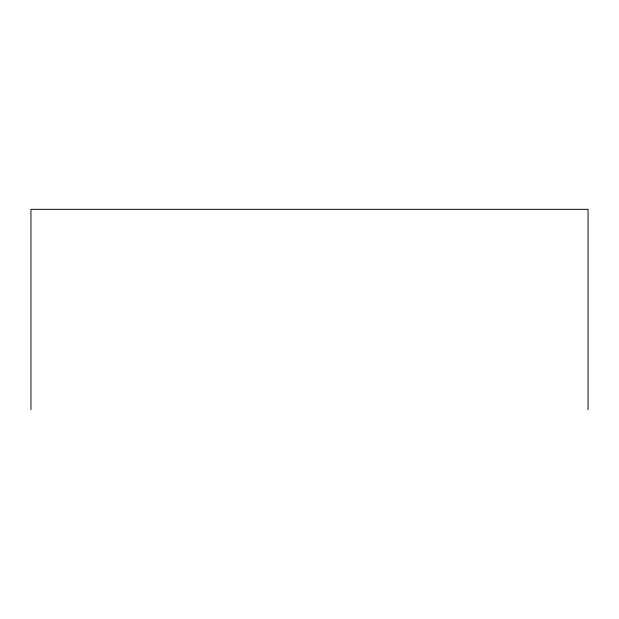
<?xml version="1.0" encoding="UTF-8"?>
<svg xmlns="http://www.w3.org/2000/svg" width="619" height="619" viewBox="0 0 619 619"><rect width="100%" height="100%" fill="white"/><g stroke="black" fill="none" stroke-linecap="round" stroke-linejoin="round"><path stroke-width="0.93" d="M588.05 409.67L588.05 209.33L30.95 209.33L30.95 409.67"/></g></svg>
